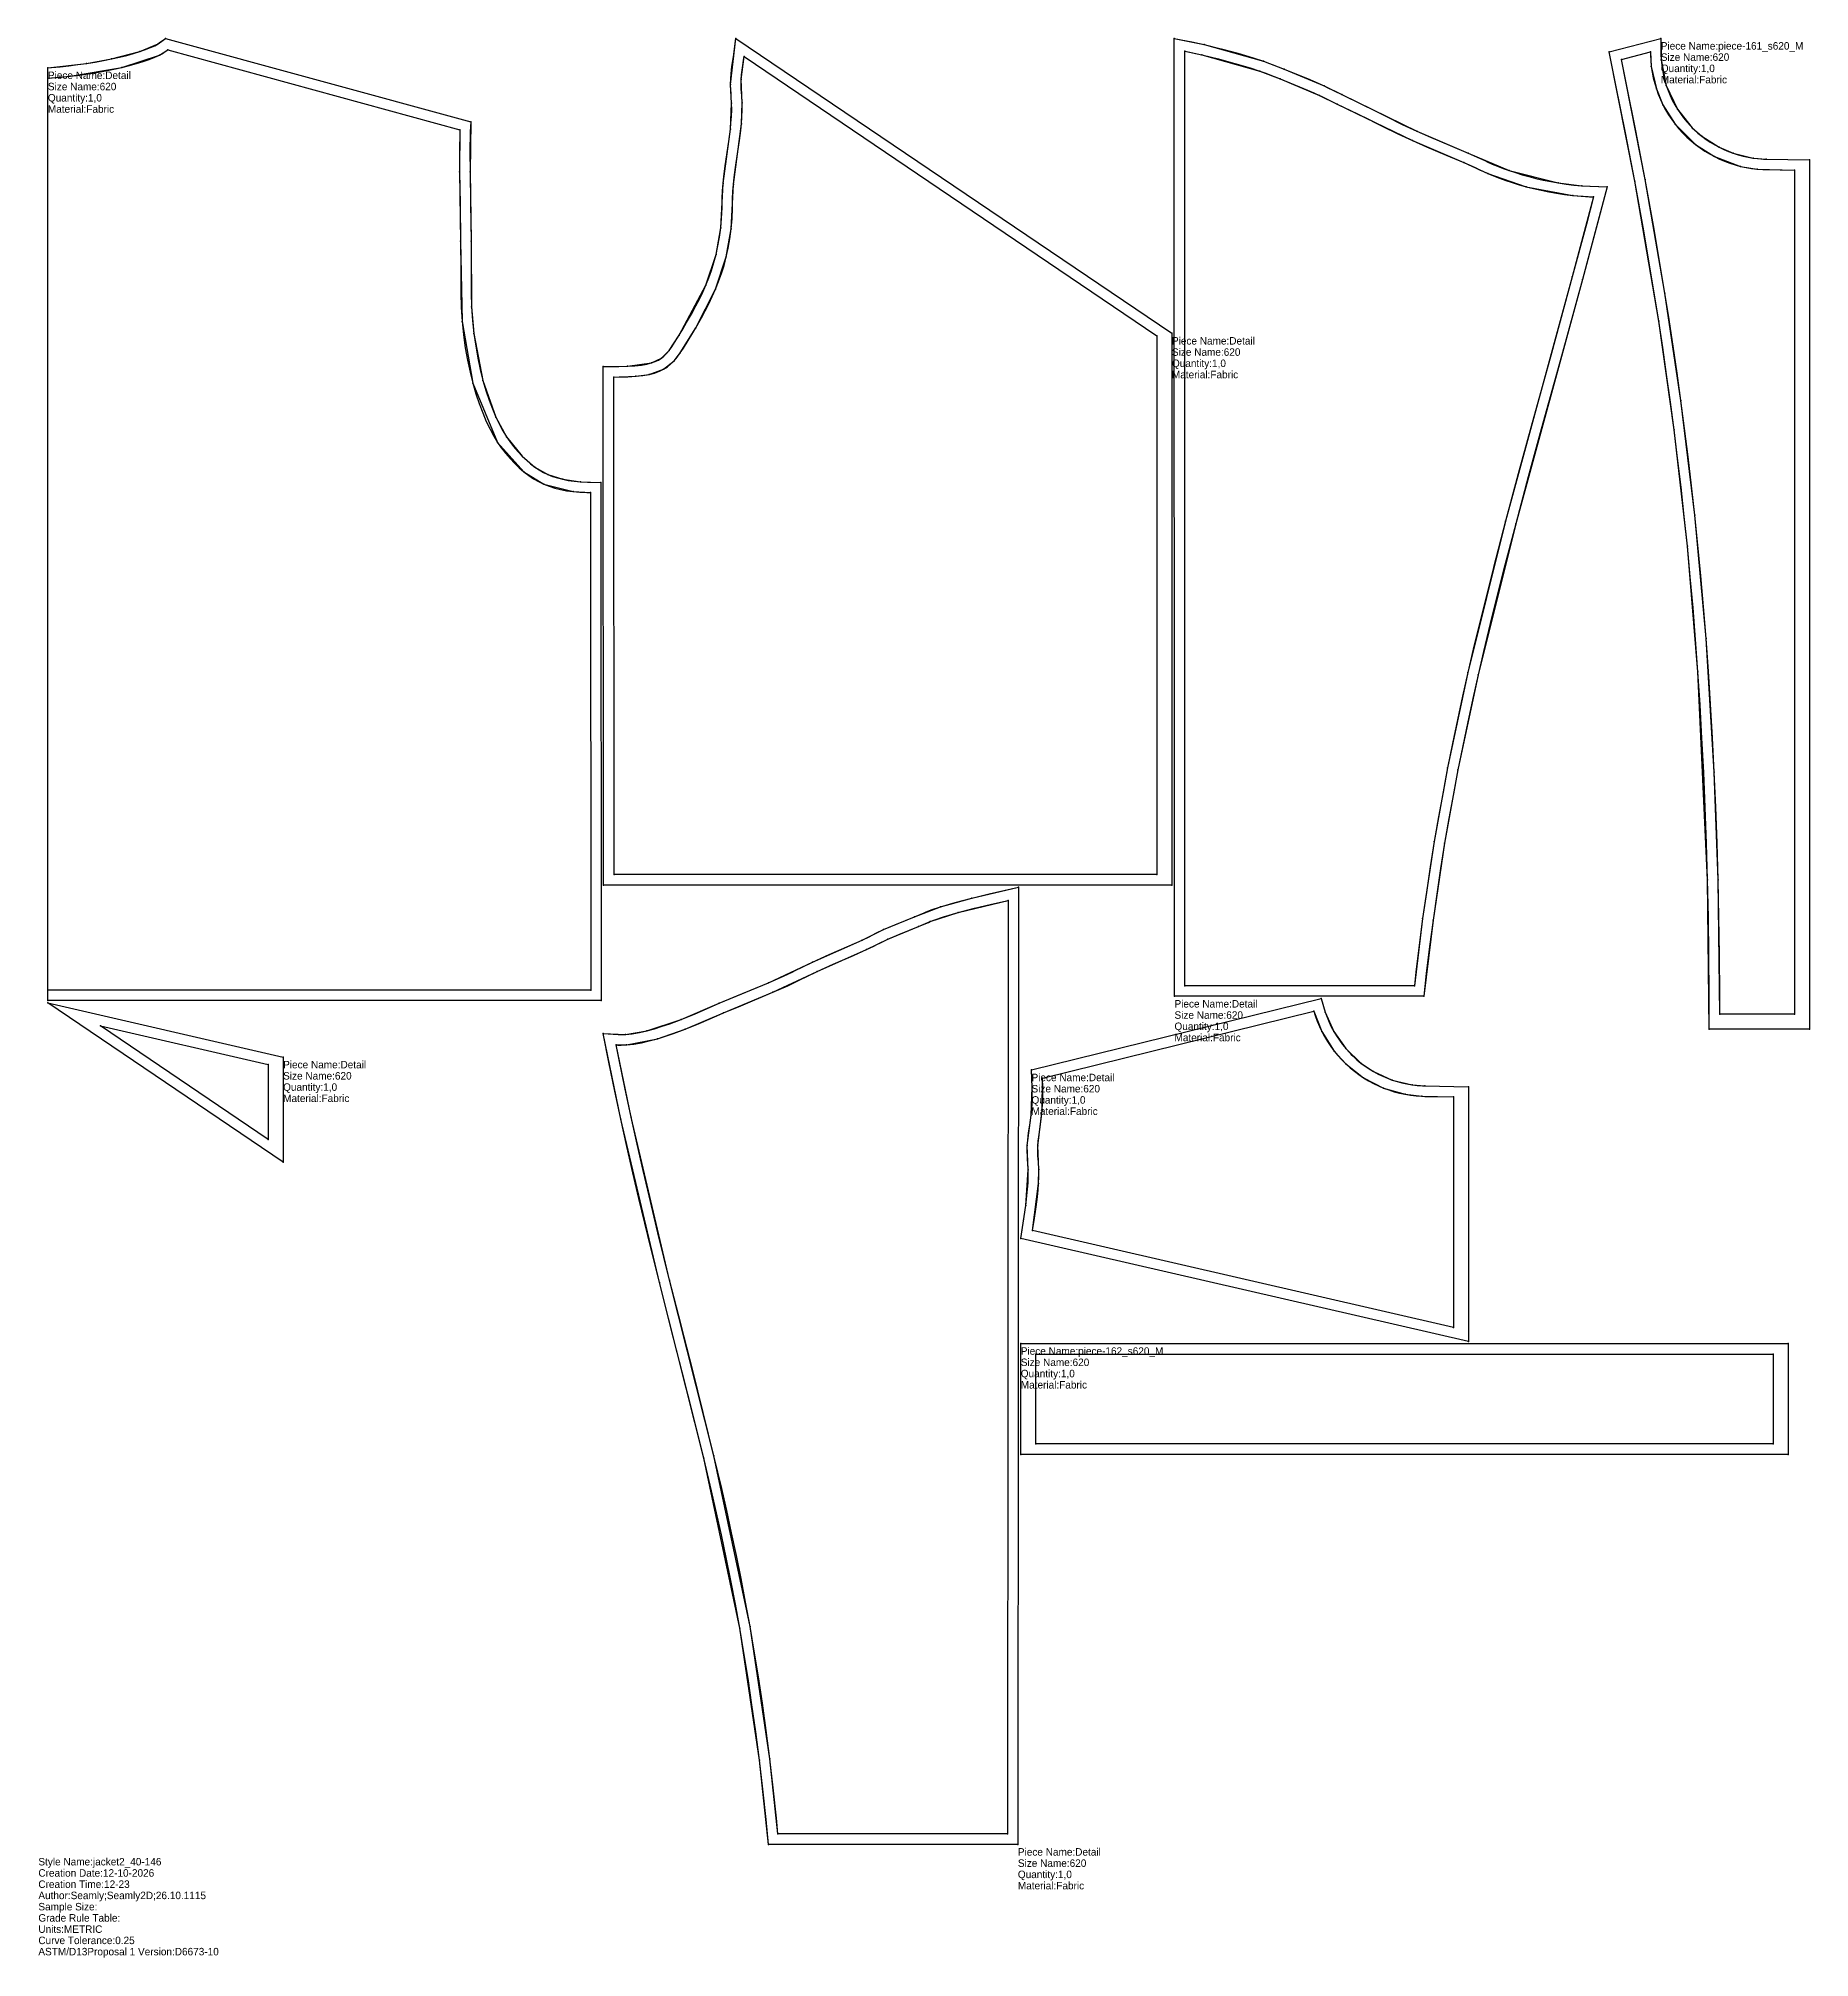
# Model space of a CAD drawing. Extents: x 0 to 1182, y -69 to 1212.
import ezdxf

# ---------------------------------------------------------------- set-up
doc = ezdxf.new("R2010")
doc.units = 0
for name, color, linetype in [('1', 7, 'CONTINUOUS'), ('14', 7, 'CONTINUOUS'), ('2', 7, 'CONTINUOUS'), ('3', 7, 'CONTINUOUS'), ('84', 7, 'CONTINUOUS'), ('87', 7, 'CONTINUOUS')]:
    doc.layers.add(name, color=color, linetype=linetype)

# ---------------------------------------------------------------- blocks, each defined once
blk = doc.blocks.new('piece-161_s620_M')
at = {"layer": '1'}
blk.add_lwpolyline([(1082.76, 1211.79), (1083.02, 1197.46), (1086.45, 1180.3), (1093.9, 1164.54), (1103.79, 1152.18), (1110.23, 1146.46), (1121.72, 1139.11), (1131.11, 1135.1), (1144.37, 1131.92), (1152.99, 1131.23), (1182.08, 1130.65), (1182.08, 550.57), (1115.1, 550.57), (1113.98, 650.16), (1107.53, 789.13), (1100.5, 872.85), (1091.67, 950.54), (1081.35, 1023.14), (1065.36, 1116.4), (1048.28, 1202.89)], close=True, dxfattribs=at)
at = {"layer": '14'}
blk.add_lwpolyline([(1075.83, 1202.77), (1076.43, 1193.09), (1079.8, 1178.1), (1084.2, 1167.48), (1092.41, 1154.5), (1105.91, 1140.95), (1118.53, 1132.87), (1136.02, 1126.39), (1147.14, 1124.55), (1172.08, 1123.85), (1172.08, 560.57), (1122.08, 560.57), (1120.98, 650.33), (1118.41, 722.13), (1112.94, 811.21), (1105.41, 893.55), (1096.15, 970.07), (1085.49, 1041.72), (1072.24, 1117.68), (1056.47, 1197.78)], close=True, dxfattribs=at)
at = {"layer": '2'}
for p in [(1082.76, 1211.79), (1048.28, 1202.89), (1056.47, 1197.78), (1075.83, 1202.77), (1182.08, 1130.65), (1172.08, 1123.85), (1122.08, 560.57), (1172.08, 560.57), (1115.1, 550.57), (1182.08, 550.57)]:
    blk.add_point(p, dxfattribs=at)
at = {"layer": '3'}
for p in [(1076.43, 1193.09), (1083.02, 1197.46), (1086.45, 1180.3), (1079.8, 1178.1), (1084.2, 1167.48), (1092.41, 1154.5), (1093.9, 1164.54), (1103.79, 1152.18), (1105.91, 1140.95), (1110.23, 1146.46), (1118.53, 1132.87), (1121.72, 1139.11), (1131.11, 1135.1), (1144.37, 1131.92), (1152.99, 1131.23), (1065.36, 1116.4), (1072.24, 1117.68), (1136.02, 1126.39), (1147.14, 1124.55), (1085.49, 1041.72), (1081.35, 1023.14), (1096.15, 970.07), (1091.67, 950.54), (1105.41, 893.55), (1100.5, 872.85), (1112.94, 811.21), (1107.53, 789.13), (1118.41, 722.13), (1113.98, 650.16), (1120.98, 650.33)]:
    blk.add_point(p, dxfattribs=at)
at = {"layer": '84'}
blk.add_lwpolyline([(1082.76, 1211.79), (1082.85, 1201.03), (1083.02, 1197.46), (1083.37, 1193.95), (1083.89, 1190.47), (1084.58, 1187.03), (1085.43, 1183.64), (1086.45, 1180.3), (1087.63, 1177.01), (1088.96, 1173.78), (1090.45, 1170.63), (1092.1, 1167.55), (1093.9, 1164.54), (1095.84, 1161.62), (1097.93, 1158.8), (1100.17, 1156.07), (1102.57, 1153.42), (1103.79, 1152.18), (1105.01, 1150.98), (1107.58, 1148.64), (1110.23, 1146.46), (1112.98, 1144.41), (1115.81, 1142.5), (1118.73, 1140.73), (1121.72, 1139.11), (1124.79, 1137.62), (1127.92, 1136.29), (1131.11, 1135.1), (1134.36, 1134.08), (1137.65, 1133.2), (1140.99, 1132.48), (1144.37, 1131.92), (1147.79, 1131.52), (1151.26, 1131.28), (1152.99, 1131.23), (1182.08, 1130.65), (1182.08, 550.57), (1115.1, 550.57), (1115.06, 573.8), (1114.87, 599.8), (1114.51, 625.25), (1113.98, 650.16), (1113.28, 674.54), (1112.43, 698.42), (1111.42, 721.8), (1110.26, 744.7), (1108.96, 767.14), (1107.53, 789.13), (1105.96, 810.68), (1104.26, 831.8), (1102.44, 852.52), (1100.5, 872.85), (1098.45, 892.8), (1096.29, 912.39), (1094.02, 931.64), (1091.67, 950.54), (1089.21, 969.13), (1086.67, 987.42), (1084.05, 1005.42), (1081.35, 1023.14), (1078.58, 1040.6), (1075.74, 1057.82), (1071.38, 1083.25), (1065.36, 1116.4), (1059.16, 1148.83), (1052.82, 1180.66), (1048.28, 1202.89)], close=True, dxfattribs=at)
at = {"layer": '87'}
blk.add_lwpolyline([(1075.83, 1202.77), (1075.85, 1200.82), (1076.04, 1196.94), (1076.43, 1193.09), (1076.99, 1189.27), (1077.75, 1185.49), (1078.69, 1181.77), (1079.8, 1178.1), (1081.1, 1174.49), (1082.56, 1170.95), (1084.2, 1167.48), (1086.01, 1164.1), (1087.98, 1160.8), (1090.11, 1157.6), (1092.41, 1154.5), (1094.86, 1151.5), (1097.47, 1148.62), (1098.84, 1147.23), (1100.2, 1145.89), (1103, 1143.35), (1105.91, 1140.95), (1108.93, 1138.7), (1112.04, 1136.6), (1115.24, 1134.66), (1118.53, 1132.87), (1121.89, 1131.25), (1125.33, 1129.78), (1128.83, 1128.48), (1132.4, 1127.35), (1136.02, 1126.39), (1139.68, 1125.6), (1143.39, 1124.98), (1147.14, 1124.55), (1150.92, 1124.29), (1152.82, 1124.24), (1172.08, 1123.85), (1172.08, 560.57), (1122.08, 560.57), (1122.06, 573.83), (1121.87, 599.88), (1121.51, 625.37), (1120.98, 650.33), (1120.28, 674.77), (1119.42, 698.7), (1118.41, 722.13), (1117.25, 745.08), (1115.95, 767.57), (1114.51, 789.61), (1112.94, 811.21), (1111.23, 832.39), (1109.41, 853.16), (1107.46, 873.54), (1105.41, 893.55), (1103.24, 913.19), (1100.97, 932.48), (1098.61, 951.44), (1096.15, 970.07), (1093.6, 988.41), (1090.98, 1006.45), (1088.27, 1024.22), (1085.49, 1041.72), (1082.65, 1058.98), (1078.27, 1084.47), (1072.24, 1117.68), (1066.03, 1150.16), (1059.68, 1182.05), (1056.47, 1197.78)], close=True, dxfattribs=at)
at = {"layer": '1'}
for s, p in [('Piece Name:piece-161_s620_M', (1082.76, 1204.29)), ('Size Name:620', (1082.76, 1196.79)), ('Quantity:1,0', (1082.76, 1189.29)), ('Material:Fabric', (1082.76, 1181.79))]:
    blk.add_text(s, height=5, dxfattribs=at).set_placement(p)
blk = doc.blocks.new('piece-162_s620_M')
at = {"layer": '1'}
blk.add_lwpolyline([(655.64, 340.78), (1167.72, 340.78), (1167.72, 266.78), (655.64, 266.78)], close=True, dxfattribs=at)
at = {"layer": '14'}
blk.add_lwpolyline([(665.64, 333.78), (1157.72, 333.78), (1157.72, 273.78), (665.64, 273.78)], close=True, dxfattribs=at)
at = {"layer": '2'}
for p in [(655.64, 340.78), (665.64, 333.78), (1157.72, 333.78), (1167.72, 340.78), (665.64, 273.78), (1157.72, 273.78), (655.64, 266.78), (1167.72, 266.78)]:
    blk.add_point(p, dxfattribs=at)
at = {"layer": '84'}
blk.add_lwpolyline([(655.64, 340.78), (1167.72, 340.78), (1167.72, 266.78), (655.64, 266.78)], close=True, dxfattribs=at)
at = {"layer": '87'}
blk.add_lwpolyline([(665.64, 333.78), (1157.72, 333.78), (1157.72, 273.78), (665.64, 273.78)], close=True, dxfattribs=at)
at = {"layer": '1'}
for s, p in [('Piece Name:piece-162_s620_M', (655.64, 333.28)), ('Size Name:620', (655.64, 325.78)), ('Quantity:1,0', (655.64, 318.28)), ('Material:Fabric', (655.64, 310.78))]:
    blk.add_text(s, height=5, dxfattribs=at).set_placement(p)
blk = doc.blocks.new('piece_Detail_s620_M')
at = {"layer": '1'}
blk.add_lwpolyline([(6.35, 1192.16), (32.13, 1195.09), (48.86, 1198.09), (67.79, 1202.99), (79.89, 1208.17), (84.94, 1211.79), (288.51, 1156.05), (288.08, 1122.71), (288.81, 1076.43), (289.16, 1032.58), (290.67, 1014.74), (296.73, 983.51), (305.34, 959.09), (312.33, 945.97), (322.88, 933.05), (331.33, 925.74), (340.09, 920.74), (349.99, 917.55), (361.85, 915.92), (375.39, 915.48), (375.62, 569.62), (6.35, 569.62)], close=True, dxfattribs=at)
at = {"layer": '14'}
blk.add_lwpolyline([(6.35, 1185.14), (21.26, 1186.56), (55.64, 1192.42), (80.9, 1200.7), (86.32, 1204.15), (281.28, 1150.77), (281.08, 1122.64), (281.81, 1076.36), (282.79, 1022.9), (289.97, 981.67), (306.45, 942.17), (324.09, 922.46), (337.28, 914.32), (356.84, 909.34), (368.4, 908.64), (368.61, 576.62), (6.35, 576.62)], close=True, dxfattribs=at)
at = {"layer": '2'}
for p in [(84.94, 1211.79), (86.32, 1204.15), (6.35, 1192.16), (6.35, 1185.14), (288.51, 1156.05), (281.28, 1150.77), (375.39, 915.48), (368.4, 908.64), (6.35, 576.62), (368.61, 576.62), (6.35, 569.62), (375.62, 569.62)]:
    blk.add_point(p, dxfattribs=at)
at = {"layer": '3'}
for p in [(79.89, 1208.17), (32.13, 1195.09), (48.86, 1198.09), (55.64, 1192.42), (67.79, 1202.99), (80.9, 1200.7), (21.26, 1186.56), (281.08, 1122.64), (288.08, 1122.71), (281.81, 1076.36), (288.81, 1076.43), (289.16, 1032.58), (282.79, 1022.9), (290.67, 1014.74), (289.97, 981.67), (296.73, 983.51), (305.34, 959.09), (306.45, 942.17), (312.33, 945.97), (322.88, 933.05), (324.09, 922.46), (331.33, 925.74), (337.28, 914.32), (340.09, 920.74), (349.99, 917.55), (361.85, 915.92), (356.84, 909.34)]:
    blk.add_point(p, dxfattribs=at)
at = {"layer": '84'}
blk.add_lwpolyline([(6.35, 1192.16), (8.71, 1192.34), (14.56, 1192.88), (20.44, 1193.52), (26.31, 1194.26), (32.13, 1195.09), (37.86, 1196.01), (43.45, 1197.01), (48.86, 1198.09), (54.05, 1199.23), (58.96, 1200.44), (63.56, 1201.69), (67.79, 1202.99), (71.6, 1204.3), (74.92, 1205.63), (77.69, 1206.92), (79.89, 1208.17), (80.7, 1208.72), (84.94, 1211.79), (288.51, 1156.05), (288.23, 1149.44), (288.03, 1136.15), (288.08, 1122.71), (288.43, 1101.29), (288.81, 1076.43), (288.91, 1057.42), (288.87, 1046.87), (288.87, 1042.02), (289.16, 1032.58), (289.77, 1023.49), (290.67, 1014.74), (291.85, 1006.36), (293.27, 998.34), (294.9, 990.72), (296.73, 983.51), (298.71, 976.72), (300.83, 970.38), (303.04, 964.49), (305.34, 959.09), (307.67, 954.19), (310.02, 949.8), (312.33, 945.97), (314.6, 942.67), (315.67, 941.28), (317.11, 939.49), (320.02, 936.1), (322.88, 933.05), (325.7, 930.32), (328.51, 927.89), (331.33, 925.74), (334.18, 923.84), (337.09, 922.18), (340.09, 920.74), (343.22, 919.49), (346.51, 918.43), (349.99, 917.55), (353.68, 916.84), (357.63, 916.3), (361.85, 915.92), (366.38, 915.69), (375.39, 915.48), (375.62, 569.62), (6.35, 569.62)], close=True, dxfattribs=at)
at = {"layer": '87'}
blk.add_lwpolyline([(6.35, 1185.14), (9.3, 1185.37), (15.26, 1185.91), (21.26, 1186.56), (27.24, 1187.32), (33.18, 1188.17), (39.03, 1189.11), (44.75, 1190.14), (50.3, 1191.24), (55.64, 1192.42), (60.72, 1193.66), (65.51, 1194.97), (69.96, 1196.33), (74.04, 1197.74), (77.7, 1199.2), (80.9, 1200.7), (83.61, 1202.23), (84.73, 1203), (86.32, 1204.15), (281.28, 1150.77), (281.23, 1149.64), (281.03, 1136.19), (281.08, 1122.64), (281.43, 1101.18), (281.81, 1076.36), (281.91, 1057.42), (281.87, 1046.89), (281.87, 1041.92), (282.16, 1032.24), (282.79, 1022.9), (283.73, 1013.9), (284.94, 1005.26), (286.4, 997), (288.09, 989.13), (289.97, 981.67), (292.03, 974.63), (294.23, 968.03), (296.55, 961.89), (298.95, 956.22), (301.42, 951.03), (303.93, 946.34), (306.45, 942.17), (308.95, 938.54), (310.18, 936.95), (311.73, 935.02), (314.81, 931.42), (317.88, 928.14), (320.97, 925.16), (324.09, 922.46), (327.26, 920.04), (330.5, 917.88), (333.84, 915.98), (337.28, 914.32), (340.85, 912.9), (344.57, 911.7), (348.46, 910.72), (352.55, 909.93), (356.84, 909.34), (361.35, 908.93), (366.12, 908.69), (368.4, 908.64), (368.61, 576.62), (6.35, 576.62)], close=True, dxfattribs=at)
at = {"layer": '1'}
for s, p in [('Size Name:620', (6.35, 1177.16)), ('Piece Name:Detail', (6.35, 1184.66)), ('Quantity:1,0', (6.35, 1169.66)), ('Material:Fabric', (6.35, 1162.16))]:
    blk.add_text(s, height=5, dxfattribs=at).set_placement(p)
blk = doc.blocks.new('piece_Detail_s620-164_M')
at = {"layer": '1'}
blk.add_lwpolyline([(662.79, 523.36), (856.04, 570.97), (858.84, 561.83), (864.49, 549.07), (872.56, 537.6), (882.63, 527.99), (891.12, 522.26), (903.5, 516.63), (916.77, 513.45), (925.38, 512.76), (954.48, 512.18), (954.48, 342.11), (655.64, 410.83), (658.94, 432.88), (660.64, 456.8), (660, 473.04), (662.53, 493.14), (663.28, 511.6)], close=True, dxfattribs=at)
at = {"layer": '14'}
blk.add_lwpolyline([(670.02, 517.94), (851.29, 562.59), (856.59, 549.01), (864.8, 536.02), (872.59, 527.42), (884.43, 518.13), (897.72, 511.31), (912.07, 507.13), (923.31, 505.82), (944.48, 505.38), (944.48, 351.59), (663.52, 416.2), (667.49, 447.7), (667.64, 456.98), (667, 472.69), (669.89, 496.45)], close=True, dxfattribs=at)
at = {"layer": '2'}
for p in [(856.04, 570.97), (851.29, 562.59), (662.79, 523.36), (670.02, 517.94), (944.48, 505.38), (954.48, 512.18), (655.64, 410.83), (663.52, 416.2), (944.48, 351.59), (954.48, 342.11)]:
    blk.add_point(p, dxfattribs=at)
at = {"layer": '3'}
for p in [(858.84, 561.83), (856.59, 549.01), (864.49, 549.07), (864.8, 536.02), (872.56, 537.6), (872.59, 527.42), (882.63, 527.99), (884.43, 518.13), (891.12, 522.26), (903.5, 516.63), (916.77, 513.45), (925.38, 512.76), (663.28, 511.6), (897.72, 511.31), (912.07, 507.13), (923.31, 505.82), (662.53, 493.14), (669.89, 496.45), (660, 473.04), (667, 472.69), (660.64, 456.8), (667.64, 456.98), (667.49, 447.7), (658.94, 432.88)]:
    blk.add_point(p, dxfattribs=at)
at = {"layer": '84'}
blk.add_lwpolyline([(662.79, 523.36), (856.04, 570.97), (858.84, 561.83), (860.02, 558.54), (861.36, 555.31), (862.85, 552.16), (864.49, 549.07), (866.29, 546.07), (868.23, 543.15), (870.33, 540.33), (872.56, 537.6), (874.96, 534.95), (876.18, 533.7), (877.4, 532.51), (879.98, 530.17), (882.63, 527.99), (885.37, 525.94), (888.21, 524.03), (891.12, 522.26), (894.11, 520.63), (897.18, 519.15), (900.31, 517.82), (903.5, 516.63), (906.75, 515.6), (910.04, 514.73), (913.38, 514.01), (916.77, 513.45), (920.18, 513.05), (923.65, 512.81), (925.38, 512.76), (954.48, 512.18), (954.48, 342.11), (655.64, 410.83), (657.62, 424.04), (658.94, 432.88), (659.76, 439.42), (660.19, 443.74), (660.5, 448.07), (660.65, 452.42), (660.64, 456.8), (660.43, 461.26), (660.23, 463.55), (660.05, 465.57), (659.92, 469.41), (660, 473.04), (660.27, 476.49), (660.86, 481.35), (661.84, 487.83), (662.53, 493.14), (662.91, 497.01), (663.18, 501.31), (663.32, 506.15), (663.28, 511.6)], close=True, dxfattribs=at)
at = {"layer": '87'}
blk.add_lwpolyline([(670.02, 517.94), (851.29, 562.59), (852.19, 559.63), (853.49, 556.02), (854.95, 552.48), (856.59, 549.01), (858.4, 545.63), (860.37, 542.33), (862.5, 539.13), (864.8, 536.02), (867.26, 533.03), (869.87, 530.15), (871.23, 528.76), (872.59, 527.42), (875.39, 524.88), (878.31, 522.48), (881.32, 520.23), (884.43, 518.13), (887.63, 516.19), (890.92, 514.4), (894.28, 512.78), (897.72, 511.31), (901.22, 510.01), (904.79, 508.88), (908.41, 507.92), (912.07, 507.13), (915.78, 506.51), (919.53, 506.07), (923.31, 505.82), (925.21, 505.76), (944.48, 505.38), (944.48, 351.59), (663.52, 416.2), (664.55, 423), (665.88, 431.92), (666.72, 438.64), (667.17, 443.15), (667.49, 447.7), (667.65, 452.31), (667.64, 456.98), (667.41, 461.74), (667.2, 464.15), (667.04, 465.99), (666.92, 469.44), (667, 472.69), (667.23, 475.8), (667.8, 480.4), (668.78, 486.86), (669.49, 492.36), (669.89, 496.45), (670.18, 500.99), (670.32, 506.07), (670.28, 511.77)], close=True, dxfattribs=at)
at = {"layer": '1'}
for s, p in [('Size Name:620', (662.79, 508.36)), ('Piece Name:Detail', (662.79, 515.86)), ('Quantity:1,0', (662.79, 500.86)), ('Material:Fabric', (662.79, 493.36))]:
    blk.add_text(s, height=5, dxfattribs=at).set_placement(p)
blk = doc.blocks.new('piece_Detail_s620-165_M')
at = {"layer": '1'}
blk.add_lwpolyline([(163.35, 531.95), (163.35, 461.85), (6.35, 568.06)], close=True, dxfattribs=at)
at = {"layer": '14'}
blk.add_lwpolyline([(153.35, 527.07), (153.35, 477.07), (41.36, 552.83)], close=True, dxfattribs=at)
at = {"layer": '2'}
for p in [(6.35, 568.06), (41.36, 552.83), (153.35, 527.07), (163.35, 531.95), (153.35, 477.07), (163.35, 461.85)]:
    blk.add_point(p, dxfattribs=at)
at = {"layer": '84'}
blk.add_lwpolyline([(163.35, 531.95), (163.35, 461.85), (6.35, 568.06)], close=True, dxfattribs=at)
at = {"layer": '87'}
blk.add_lwpolyline([(153.35, 527.07), (153.35, 477.07), (41.36, 552.83)], close=True, dxfattribs=at)
at = {"layer": '1'}
for s, p in [('Piece Name:Detail', (163.35, 524.45)), ('Size Name:620', (163.35, 516.95)), ('Quantity:1,0', (163.35, 509.45)), ('Material:Fabric', (163.35, 501.95))]:
    blk.add_text(s, height=5, dxfattribs=at).set_placement(p)
blk = doc.blocks.new('piece_Detail_s620-166_M')
at = {"layer": '1'}
blk.add_lwpolyline([(756.51, 1014.97), (756.51, 646.78), (377.25, 646.78), (377.03, 992.8), (393.18, 992.97), (409.17, 995.16), (415.76, 998.31), (420.89, 1003.46), (427.65, 1013.78), (445.51, 1047.12), (452.29, 1067.6), (455.38, 1085.38), (456.92, 1114.86), (461.8, 1151.11), (462.67, 1168.49), (461.95, 1181.09), (465.54, 1211.79)], close=True, dxfattribs=at)
at = {"layer": '14'}
blk.add_lwpolyline([(746.51, 1013.28), (746.51, 653.79), (384.25, 653.79), (384.04, 985.81), (398.77, 986.3), (407.57, 987.53), (417.3, 990.99), (424.36, 996.69), (428.42, 1001.9), (438.68, 1018.59), (451.96, 1044.41), (459.09, 1065.95), (462.34, 1084.62), (463.89, 1114.24), (469.2, 1154.84), (469.67, 1168.67), (469.03, 1184.38), (470.96, 1199.67)], close=True, dxfattribs=at)
at = {"layer": '2'}
for p in [(465.54, 1211.79), (470.96, 1199.67), (746.51, 1013.28), (756.51, 1014.97), (377.03, 992.8), (384.04, 985.81), (384.25, 653.79), (746.51, 653.79), (377.25, 646.78), (756.51, 646.78)]:
    blk.add_point(p, dxfattribs=at)
at = {"layer": '3'}
for p in [(461.95, 1181.09), (469.03, 1184.38), (462.67, 1168.49), (469.67, 1168.67), (469.2, 1154.84), (461.8, 1151.11), (456.92, 1114.86), (463.89, 1114.24), (455.38, 1085.38), (462.34, 1084.62), (452.29, 1067.6), (459.09, 1065.95), (445.51, 1047.12), (451.96, 1044.41), (427.65, 1013.78), (438.68, 1018.59), (420.89, 1003.46), (428.42, 1001.9), (393.18, 992.97), (398.77, 986.3), (407.57, 987.53), (409.17, 995.16), (415.76, 998.31), (417.3, 990.99), (424.36, 996.69)]:
    blk.add_point(p, dxfattribs=at)
at = {"layer": '84'}
blk.add_lwpolyline([(756.51, 1014.97), (756.51, 646.78), (377.25, 646.78), (377.03, 992.8), (384.24, 992.8), (387.43, 992.81), (393.18, 992.97), (398.17, 993.28), (402.46, 993.75), (406.11, 994.38), (409.17, 995.16), (411.73, 996.07), (413.88, 997.11), (415.76, 998.31), (417.5, 999.72), (419.18, 1001.41), (420.89, 1003.46), (422.66, 1005.89), (424.54, 1008.74), (427.65, 1013.78), (430, 1017.71), (432.63, 1022.12), (436.45, 1028.79), (438.88, 1033.25), (441.21, 1037.79), (443.42, 1042.4), (445.51, 1047.12), (447.45, 1051.98), (449.23, 1056.99), (450.85, 1062.19), (452.29, 1067.6), (453.54, 1073.25), (454.57, 1079.17), (455.38, 1085.38), (455.95, 1091.9), (456.27, 1098.8), (456.31, 1102.41), (456.34, 1104.95), (456.55, 1109.95), (456.92, 1114.86), (457.41, 1119.67), (458.3, 1126.67), (459.66, 1135.72), (460.97, 1144.57), (461.8, 1151.11), (462.23, 1155.43), (462.53, 1159.76), (462.69, 1164.11), (462.67, 1168.49), (462.46, 1172.95), (462.26, 1175.24), (462.08, 1177.26), (461.95, 1181.09), (462.04, 1184.72), (462.3, 1188.18), (462.9, 1193.04), (463.88, 1199.54), (465.54, 1211.79)], close=True, dxfattribs=at)
at = {"layer": '87'}
blk.add_lwpolyline([(746.51, 1013.28), (746.51, 653.79), (384.25, 653.79), (384.04, 985.81), (384.25, 985.81), (387.53, 985.82), (393.49, 985.97), (398.77, 986.3), (403.44, 986.82), (407.57, 987.53), (411.22, 988.46), (414.44, 989.61), (417.3, 990.99), (419.86, 992.62), (422.2, 994.52), (424.36, 996.69), (426.41, 999.15), (428.42, 1001.9), (430.44, 1004.97), (433.63, 1010.15), (436, 1014.11), (438.68, 1018.59), (442.57, 1025.38), (445.07, 1029.98), (447.48, 1034.67), (449.78, 1039.47), (451.96, 1044.41), (454, 1049.51), (455.87, 1054.78), (457.58, 1060.25), (459.09, 1065.95), (460.4, 1071.9), (461.49, 1078.11), (462.34, 1084.62), (462.94, 1091.44), (463.26, 1098.6), (463.31, 1102.33), (463.34, 1104.76), (463.54, 1109.54), (463.89, 1114.24), (464.36, 1118.87), (465.24, 1125.71), (466.58, 1134.69), (467.91, 1143.61), (468.75, 1150.33), (469.2, 1154.84), (469.52, 1159.39), (469.69, 1164), (469.67, 1168.67), (469.44, 1173.43), (469.23, 1175.84), (469.07, 1177.68), (468.95, 1181.13), (469.03, 1184.38), (469.27, 1187.49), (469.83, 1192.09), (470.81, 1198.55), (470.96, 1199.67)], close=True, dxfattribs=at)
at = {"layer": '1'}
for s, p in [('Piece Name:Detail', (756.51, 1007.47)), ('Size Name:620', (756.51, 999.97)), ('Quantity:1,0', (756.51, 992.47)), ('Material:Fabric', (756.51, 984.97))]:
    blk.add_text(s, height=5, dxfattribs=at).set_placement(p)
blk = doc.blocks.new('piece_Detail_s620-167_M')
at = {"layer": '1'}
blk.add_lwpolyline([(758.22, 572.52), (758.03, 1211.79), (778.06, 1207.65), (817.54, 1196.52), (831.36, 1191.25), (858.06, 1180.12), (869.85, 1174.29), (919.92, 1149.96), (954.17, 1135.27), (981.58, 1123.58), (1014.36, 1115.35), (1030.06, 1113.45), (1046.87, 1112.71), (1030.4, 1050.78), (985.91, 887.92), (960.81, 787.02), (947.39, 723.72), (938.51, 674.61), (930.77, 623.42), (924.55, 572.52)], close=True, dxfattribs=at)
at = {"layer": '14'}
blk.add_lwpolyline([(765.21, 579.52), (765.03, 1203.26), (776.48, 1200.83), (815.26, 1189.9), (828.78, 1184.75), (855.08, 1173.78), (866.77, 1168), (917.05, 1143.57), (951.37, 1128.86), (967.43, 1121.53), (992.95, 1112.8), (1024.02, 1106.98), (1037.88, 1106.03), (1023.64, 1052.61), (979.14, 889.71), (953.99, 788.57), (940.52, 725.06), (931.61, 675.75), (923.83, 624.37), (918.29, 579.52)], close=True, dxfattribs=at)
at = {"layer": '2'}
for p in [(758.03, 1211.79), (765.03, 1203.26), (1037.88, 1106.03), (1046.87, 1112.71), (765.21, 579.52), (918.29, 579.52), (758.22, 572.52), (924.55, 572.52)]:
    blk.add_point(p, dxfattribs=at)
at = {"layer": '3'}
for p in [(778.06, 1207.65), (776.48, 1200.83), (817.54, 1196.52), (831.36, 1191.25), (815.26, 1189.9), (828.78, 1184.75), (858.06, 1180.12), (855.08, 1173.78), (866.77, 1168), (869.85, 1174.29), (917.05, 1143.57), (919.92, 1149.96), (951.37, 1128.86), (954.17, 1135.27), (967.43, 1121.53), (981.58, 1123.58), (1014.36, 1115.35), (992.95, 1112.8), (1024.02, 1106.98), (1030.06, 1113.45), (1023.64, 1052.61), (1030.4, 1050.78), (979.14, 889.71), (985.91, 887.92), (953.99, 788.57), (960.81, 787.02), (940.52, 725.06), (947.39, 723.72), (931.61, 675.75), (938.51, 674.61), (923.83, 624.37), (930.77, 623.42)]:
    blk.add_point(p, dxfattribs=at)
at = {"layer": '84'}
blk.add_lwpolyline([(758.22, 572.52), (758.03, 1211.79), (769.84, 1209.44), (778.06, 1207.65), (789.37, 1204.87), (800.48, 1201.85), (810.77, 1198.76), (817.54, 1196.52), (821.54, 1195.09), (823.33, 1194.4), (831.36, 1191.25), (847.06, 1184.92), (854.11, 1181.91), (858.06, 1180.12), (859.66, 1179.33), (869.85, 1174.29), (883.47, 1167.71), (891.35, 1163.84), (894.74, 1162.1), (900.06, 1159.37), (910.24, 1154.41), (919.92, 1149.96), (929.13, 1145.91), (942.19, 1140.37), (954.17, 1135.27), (961.71, 1131.9), (965.3, 1130.2), (966.87, 1129.45), (970.2, 1127.96), (973.77, 1126.48), (977.57, 1125.02), (981.58, 1123.58), (985.8, 1122.18), (990.19, 1120.84), (994.75, 1119.56), (999.47, 1118.36), (1004.32, 1117.25), (1009.29, 1116.25), (1014.36, 1115.35), (1019.53, 1114.58), (1024.77, 1113.94), (1030.06, 1113.45), (1035.42, 1113.12), (1046.87, 1112.71), (1039.86, 1086.07), (1030.4, 1050.78), (1016.46, 999.82), (1003.01, 951.04), (994.33, 919.26), (985.91, 887.92), (977.8, 856.85), (970.02, 825.88), (964.43, 802.59), (960.81, 787.02), (957.3, 771.36), (953.89, 755.61), (950.58, 739.73), (947.39, 723.72), (944.31, 707.54), (941.35, 691.18), (938.51, 674.61), (935.8, 657.8), (933.22, 640.75), (930.77, 623.42), (928.45, 605.8), (926.28, 587.85), (924.55, 572.52)], close=True, dxfattribs=at)
at = {"layer": '87'}
blk.add_lwpolyline([(765.21, 579.52), (765.03, 1203.26), (768.41, 1202.59), (776.48, 1200.83), (787.62, 1198.09), (798.55, 1195.12), (808.66, 1192.09), (815.26, 1189.9), (819.1, 1188.52), (820.79, 1187.87), (828.78, 1184.75), (844.38, 1178.45), (851.29, 1175.5), (855.08, 1173.78), (856.57, 1173.05), (866.77, 1168), (880.41, 1161.42), (888.21, 1157.58), (891.55, 1155.87), (896.92, 1153.11), (907.25, 1148.08), (917.05, 1143.57), (926.36, 1139.49), (939.45, 1133.93), (951.37, 1128.86), (958.78, 1125.54), (962.3, 1123.87), (963.94, 1123.09), (967.43, 1121.53), (971.17, 1119.98), (975.13, 1118.45), (979.3, 1116.96), (983.67, 1115.51), (988.22, 1114.12), (992.95, 1112.8), (997.82, 1111.56), (1002.84, 1110.41), (1007.98, 1109.37), (1013.24, 1108.44), (1018.59, 1107.64), (1024.02, 1106.98), (1029.53, 1106.47), (1035.08, 1106.13), (1037.88, 1106.03), (1033.1, 1087.87), (1023.64, 1052.61), (1009.71, 1001.67), (996.26, 952.89), (987.57, 921.09), (979.14, 889.71), (971.02, 858.59), (963.22, 827.55), (957.61, 804.2), (953.99, 788.57), (950.47, 772.87), (947.04, 757.06), (943.73, 741.13), (940.52, 725.06), (937.43, 708.82), (934.46, 692.39), (931.61, 675.75), (928.89, 658.89), (926.29, 641.77), (923.83, 624.37), (921.51, 606.68), (919.32, 588.67), (918.29, 579.52)], close=True, dxfattribs=at)
at = {"layer": '1'}
for s, p in [('Piece Name:Detail', (758.22, 565.02)), ('Size Name:620', (758.22, 557.52)), ('Quantity:1,0', (758.22, 550.02)), ('Material:Fabric', (758.22, 542.52))]:
    blk.add_text(s, height=5, dxfattribs=at).set_placement(p)
blk = doc.blocks.new('piece_Detail_s620-168_M')
at = {"layer": '1'}
blk.add_lwpolyline([(653.69, 6.54), (487.27, 6.54), (481.17, 62.87), (468.07, 150.84), (444.08, 264.3), (414.45, 381.46), (388.78, 490.44), (377.03, 547.65), (391.92, 547.05), (406.03, 549.52), (429.01, 557.06), (454.44, 567.89), (487.38, 581.62), (516.7, 595.37), (549.68, 610.02), (564.05, 617), (584.81, 625.64), (602, 632.16), (623.03, 638.06), (654.12, 645.32)], close=True, dxfattribs=at)
at = {"layer": '14'}
blk.add_lwpolyline([(646.69, 13.54), (493.61, 13.54), (488.12, 63.72), (474.97, 152.05), (450.89, 265.95), (421.24, 383.16), (395.62, 491.92), (385.68, 540.05), (392.45, 540.06), (413.09, 544.19), (431.55, 550.54), (457.18, 561.45), (490.14, 575.19), (519.66, 589.03), (552.59, 603.66), (566.97, 610.63), (587.46, 619.16), (595.15, 622.39), (613.8, 628.34), (647.12, 636.56)], close=True, dxfattribs=at)
at = {"layer": '2'}
for p in [(654.12, 645.32), (647.12, 636.56), (454.44, 567.89), (457.18, 561.45), (377.03, 547.65), (385.68, 540.05), (493.61, 13.54), (646.69, 13.54), (487.27, 6.54), (653.69, 6.54)]:
    blk.add_point(p, dxfattribs=at)
at = {"layer": '3'}
for p in [(602, 632.16), (613.8, 628.34), (623.03, 638.06), (564.05, 617), (584.81, 625.64), (587.46, 619.16), (595.15, 622.39), (549.68, 610.02), (552.59, 603.66), (566.97, 610.63), (516.7, 595.37), (487.38, 581.62), (519.66, 589.03), (490.14, 575.19), (429.01, 557.06), (391.92, 547.05), (392.45, 540.06), (406.03, 549.52), (413.09, 544.19), (431.55, 550.54), (388.78, 490.44), (395.62, 491.92), (414.45, 381.46), (421.24, 383.16), (444.08, 264.3), (450.89, 265.95), (468.07, 150.84), (474.97, 152.05), (481.17, 62.87), (488.12, 63.72)]:
    blk.add_point(p, dxfattribs=at)
at = {"layer": '84'}
blk.add_lwpolyline([(653.69, 6.54), (487.27, 6.54), (485.62, 23.26), (483.45, 43.43), (481.17, 62.87), (478.77, 81.63), (476.25, 99.75), (473.63, 117.3), (470.9, 134.31), (468.07, 150.84), (465.15, 166.93), (462.13, 182.64), (459.03, 198), (455.84, 213.08), (452.57, 227.92), (449.23, 242.57), (444.08, 264.3), (436.99, 293.04), (429.66, 321.89), (422.13, 351.23), (414.45, 381.46), (406.64, 412.94), (400.71, 437.67), (396.75, 454.72), (392.77, 472.29), (388.78, 490.44), (384.79, 509.22), (380.8, 528.67), (377.03, 547.65), (387.05, 546.98), (388.91, 546.94), (391.92, 547.05), (396.35, 547.54), (401.07, 548.38), (406.03, 549.52), (411.14, 550.92), (416.3, 552.51), (421.44, 554.26), (429.01, 557.06), (438.33, 560.85), (449.91, 565.9), (454.44, 567.89), (466.14, 572.74), (487.38, 581.62), (497.21, 585.97), (502.98, 588.68), (505.49, 589.93), (509.22, 591.8), (516.7, 595.37), (527.68, 600.36), (541.13, 606.23), (549.68, 610.02), (554.45, 612.27), (556.47, 613.3), (558.98, 614.58), (564.05, 617), (571.49, 620.28), (584.81, 625.64), (591.22, 628.32), (592.55, 628.89), (595.92, 630.15), (602, 632.16), (611.9, 635.08), (623.03, 638.06), (634.56, 640.91), (654.12, 645.32)], close=True, dxfattribs=at)
at = {"layer": '87'}
blk.add_lwpolyline([(646.69, 13.54), (493.61, 13.54), (492.58, 23.98), (490.41, 44.21), (488.12, 63.72), (485.71, 82.55), (483.18, 100.75), (480.55, 118.37), (477.81, 135.46), (474.97, 152.05), (472.03, 168.22), (469, 183.99), (465.88, 199.42), (462.68, 214.56), (459.4, 229.45), (456.05, 244.15), (450.89, 265.95), (443.78, 294.74), (436.44, 323.62), (428.92, 352.97), (421.24, 383.16), (413.44, 414.6), (407.53, 439.28), (403.57, 456.28), (399.6, 473.82), (395.62, 491.92), (391.64, 510.65), (387.66, 530.05), (385.68, 540.05), (386.75, 539.98), (388.97, 539.94), (392.45, 540.06), (397.34, 540.61), (402.46, 541.52), (407.74, 542.73), (413.09, 544.19), (418.46, 545.86), (423.79, 547.67), (431.55, 550.54), (441.05, 554.4), (452.71, 559.49), (457.18, 561.45), (468.83, 566.27), (490.14, 575.19), (500.12, 579.6), (506.03, 582.37), (508.62, 583.67), (512.3, 585.51), (519.66, 589.03), (530.53, 593.96), (543.95, 599.82), (552.59, 603.66), (557.52, 605.98), (559.65, 607.06), (562.08, 608.3), (566.97, 610.63), (574.21, 613.83), (587.46, 619.16), (593.94, 621.87), (595.15, 622.39), (598.25, 623.54), (604.09, 625.48), (613.8, 628.34), (624.78, 631.28), (636.17, 634.1), (647.12, 636.56)], close=True, dxfattribs=at)
at = {"layer": '1'}
for s, p in [('Piece Name:Detail', (653.69, -0.96)), ('Size Name:620', (653.69, -8.46)), ('Quantity:1,0', (653.69, -15.96)), ('Material:Fabric', (653.69, -23.46))]:
    blk.add_text(s, height=5, dxfattribs=at).set_placement(p)

msp = doc.modelspace()

# ---------------------------------------------------------------- block references
at = {"layer": '1'}
for name in ['piece_Detail_s620_M', 'piece_Detail_s620-166_M', 'piece_Detail_s620-167_M', 'piece-161_s620_M', 'piece_Detail_s620-168_M', 'piece_Detail_s620-165_M', 'piece_Detail_s620-164_M', 'piece-162_s620_M']:
    msp.add_blockref(name, (0, 0), dxfattribs=at)

# ---------------------------------------------------------------- texts
for s, p in [('Style Name:jacket2_40-146', (0, -7.5)), ('Creation Date:12-10-2026', (0, -15)), ('Author:Seamly;Seamly2D;26.10.1115', (0, -30)), ('Creation Time:12-23', (0, -22.5)), ('Sample Size:', (0, -37.5)), ('Grade Rule Table:', (0, -45)), ('Units:METRIC', (0, -52.5)), ('ASTM/D13Proposal 1 Version:D6673-10', (0, -67.5)), ('Curve Tolerance:0.25', (0, -60))]:
    msp.add_text(s, height=5, dxfattribs=at).set_placement(p)

doc.saveas('drawing.dxf')
